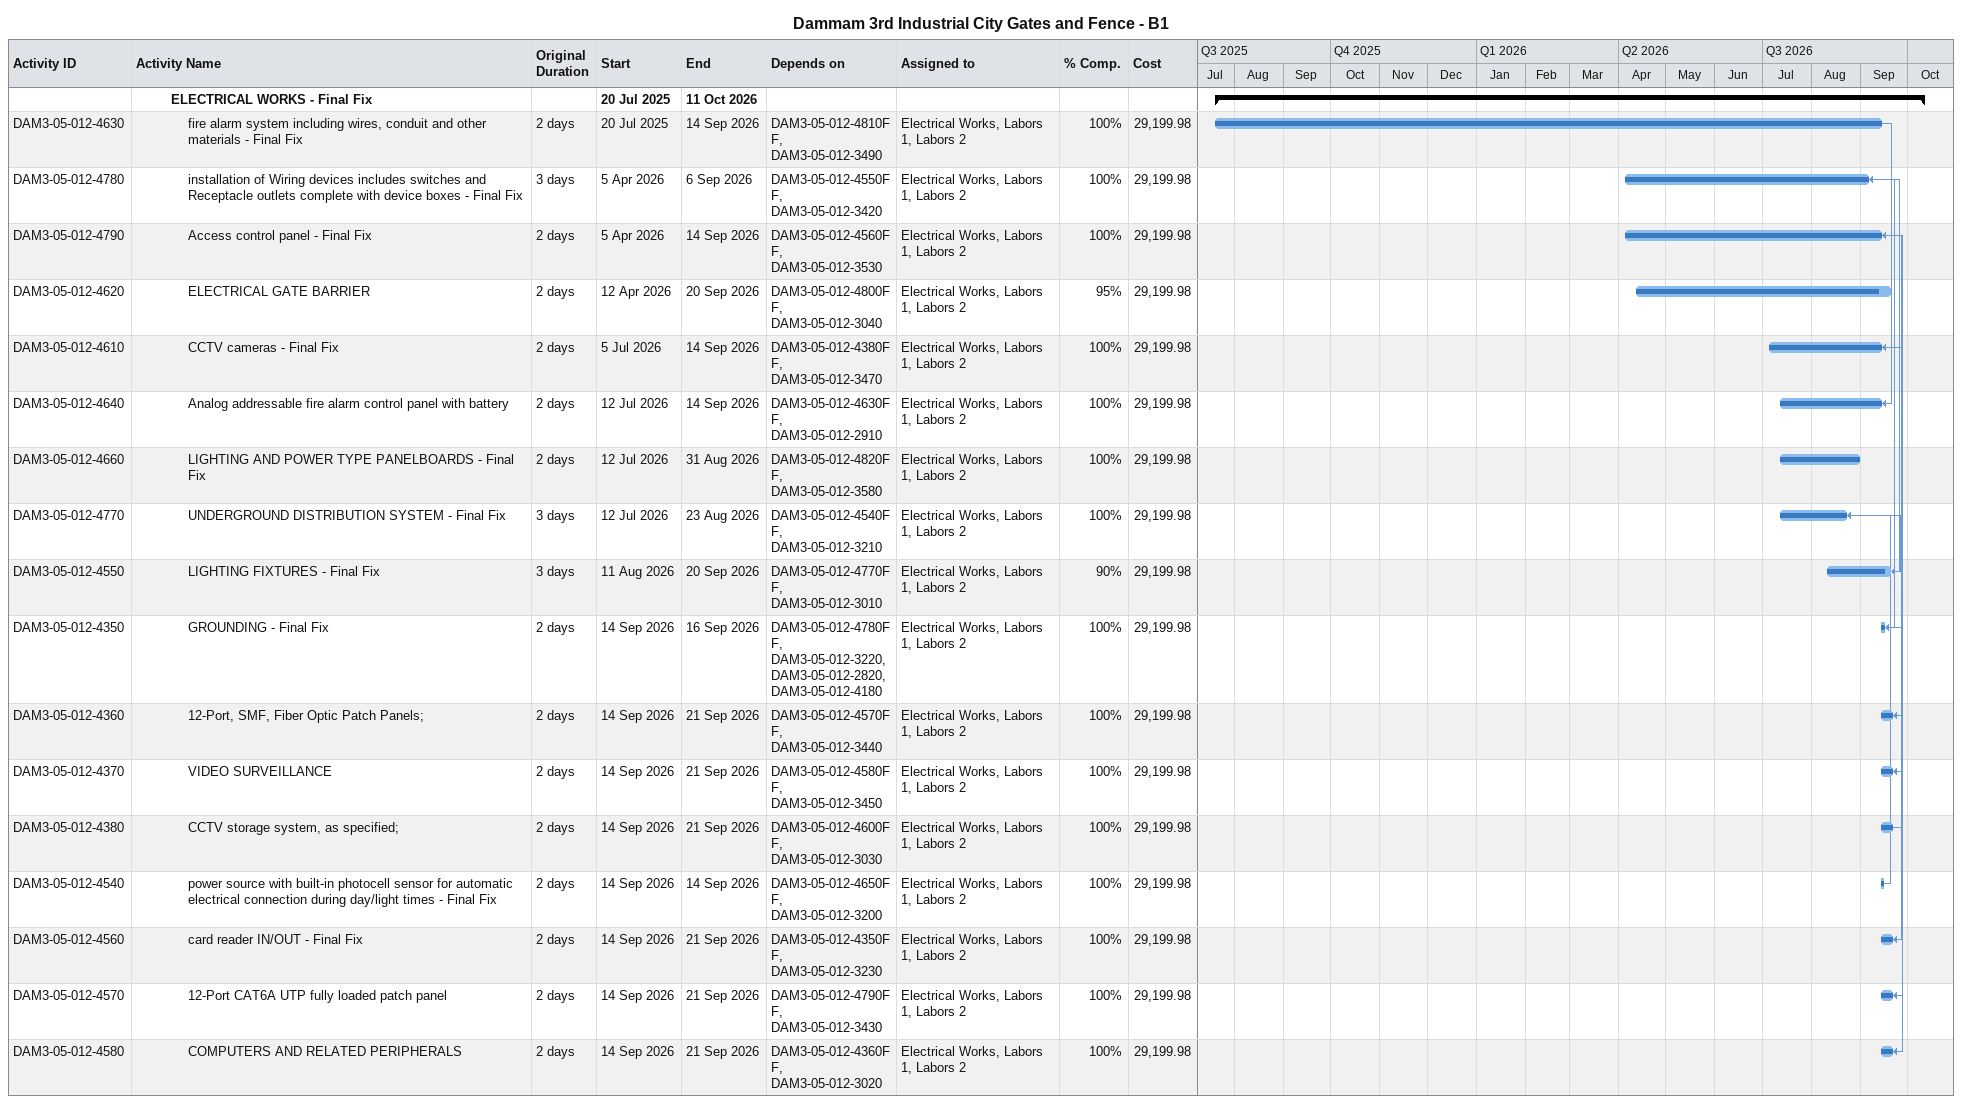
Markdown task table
Dammam 3rd Industrial City Gates and Fence - B1

| ID | Level | Task | Original duration | Start | Finish | Predecessors | Resources | % complete | Cost |
|---|---|---|---|---|---|---|---|---|---|
|  | 3 | **ELECTRICAL WORKS - Final Fix** |  | 2025-07-20 | 2026-10-11 |  |  |  |  |
| DAM3-05-012-4630 | 4 | fire alarm system including wires, conduit and other materials - Final Fix | 2d | 2025-07-20 | 2026-09-14 | DAM3-05-012-4810FF, DAM3-05-012-3490 | Electrical Works, Labors 1, Labors 2 | 100 | 29199.98 |
| DAM3-05-012-4780 | 4 | installation of Wiring devices includes switches and Receptacle outlets complete with device boxes - Final Fix | 3d | 2026-04-05 | 2026-09-06 | DAM3-05-012-4550FF, DAM3-05-012-3420 | Electrical Works, Labors 1, Labors 2 | 100 | 29199.98 |
| DAM3-05-012-4790 | 4 | Access control panel - Final Fix | 2d | 2026-04-05 | 2026-09-14 | DAM3-05-012-4560FF, DAM3-05-012-3530 | Electrical Works, Labors 1, Labors 2 | 100 | 29199.98 |
| DAM3-05-012-4620 | 4 | ELECTRICAL GATE BARRIER | 2d | 2026-04-12 | 2026-09-20 | DAM3-05-012-4800FF, DAM3-05-012-3040 | Electrical Works, Labors 1, Labors 2 | 95 | 29199.98 |
| DAM3-05-012-4610 | 4 | CCTV cameras - Final Fix | 2d | 2026-07-05 | 2026-09-14 | DAM3-05-012-4380FF, DAM3-05-012-3470 | Electrical Works, Labors 1, Labors 2 | 100 | 29199.98 |
| DAM3-05-012-4640 | 4 | Analog addressable fire alarm control panel with battery | 2d | 2026-07-12 | 2026-09-14 | DAM3-05-012-4630FF, DAM3-05-012-2910 | Electrical Works, Labors 1, Labors 2 | 100 | 29199.98 |
| DAM3-05-012-4660 | 4 | LIGHTING AND POWER TYPE PANELBOARDS - Final Fix | 2d | 2026-07-12 | 2026-08-31 | DAM3-05-012-4820FF, DAM3-05-012-3580 | Electrical Works, Labors 1, Labors 2 | 100 | 29199.98 |
| DAM3-05-012-4770 | 4 | UNDERGROUND DISTRIBUTION SYSTEM - Final Fix | 3d | 2026-07-12 | 2026-08-23 | DAM3-05-012-4540FF, DAM3-05-012-3210 | Electrical Works, Labors 1, Labors 2 | 100 | 29199.98 |
| DAM3-05-012-4550 | 4 | LIGHTING FIXTURES - Final Fix | 3d | 2026-08-11 | 2026-09-20 | DAM3-05-012-4770FF, DAM3-05-012-3010 | Electrical Works, Labors 1, Labors 2 | 90 | 29199.98 |
| DAM3-05-012-4350 | 4 | GROUNDING - Final Fix | 2d | 2026-09-14 | 2026-09-16 | DAM3-05-012-4780FF, DAM3-05-012-3220, DAM3-05-012-2820, DAM3-05-012-4180 | Electrical Works, Labors 1, Labors 2 | 100 | 29199.98 |
| DAM3-05-012-4360 | 4 | 12-Port, SMF, Fiber Optic Patch Panels; | 2d | 2026-09-14 | 2026-09-21 | DAM3-05-012-4570FF, DAM3-05-012-3440 | Electrical Works, Labors 1, Labors 2 | 100 | 29199.98 |
| DAM3-05-012-4370 | 4 | VIDEO SURVEILLANCE | 2d | 2026-09-14 | 2026-09-21 | DAM3-05-012-4580FF, DAM3-05-012-3450 | Electrical Works, Labors 1, Labors 2 | 100 | 29199.98 |
| DAM3-05-012-4380 | 4 | CCTV storage system, as specified; | 2d | 2026-09-14 | 2026-09-21 | DAM3-05-012-4600FF, DAM3-05-012-3030 | Electrical Works, Labors 1, Labors 2 | 100 | 29199.98 |
| DAM3-05-012-4540 | 4 | power source with built-in photocell sensor for automatic electrical connection during day/light times - Final Fix | 2d | 2026-09-14 | 2026-09-14 | DAM3-05-012-4650FF, DAM3-05-012-3200 | Electrical Works, Labors 1, Labors 2 | 100 | 29199.98 |
| DAM3-05-012-4560 | 4 | card reader IN/OUT - Final Fix | 2d | 2026-09-14 | 2026-09-21 | DAM3-05-012-4350FF, DAM3-05-012-3230 | Electrical Works, Labors 1, Labors 2 | 100 | 29199.98 |
| DAM3-05-012-4570 | 4 | 12-Port CAT6A UTP fully loaded patch panel | 2d | 2026-09-14 | 2026-09-21 | DAM3-05-012-4790FF, DAM3-05-012-3430 | Electrical Works, Labors 1, Labors 2 | 100 | 29199.98 |
| DAM3-05-012-4580 | 4 | COMPUTERS AND RELATED PERIPHERALS | 2d | 2026-09-14 | 2026-09-21 | DAM3-05-012-4360FF, DAM3-05-012-3020 | Electrical Works, Labors 1, Labors 2 | 100 | 29199.98 |
